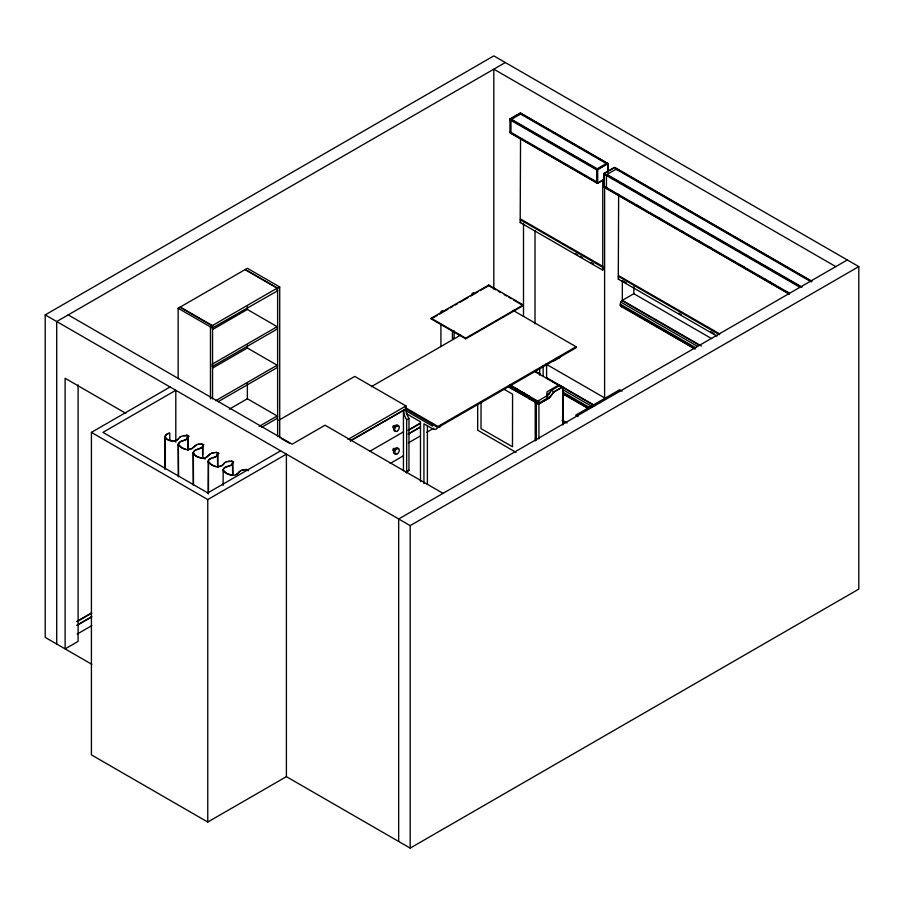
<?xml version="1.0" encoding="UTF-8"?>
<svg xmlns="http://www.w3.org/2000/svg" width="904" height="904" viewBox="0 0 904 904"><rect width="100%" height="100%" fill="white"/><g stroke="black" fill="none" stroke-linecap="round" stroke-linejoin="round"><path stroke-width="1.36" d="M481.064 402.359L481.007 428.632L512.478 446.745L512.579 394.2L504.104 389.319M509.879 385.296L509.879 387.206M529.134 396.201L526.218 394.72L529.134 396.201L528.896 398.201L509.924 387.443L510.059 385.194M509.924 387.443L510.285 385.33L512.353 386.516L512.172 388.539M512.353 386.516L512.229 388.776L512.591 386.652L514.658 387.85L514.534 390.099L514.884 387.986L516.964 389.172L516.602 391.296L516.964 389.172M514.658 387.85L514.478 389.873M517.19 389.308L516.828 391.432L517.19 389.308L519.258 390.505L518.907 392.63L519.258 390.505M526.399 394.63L526.038 396.743L526.162 394.494L524.094 393.296L523.732 395.421L523.868 393.161L521.789 391.963L521.438 394.087L521.563 391.839L519.495 390.641L519.303 392.664M521.563 391.839L521.382 393.85M523.868 393.161L523.676 395.184M526.162 394.494L525.981 396.517M509.867 385.014L536.626 400.461L537.044 402.879L537.044 401.546L530.58 397.816L528.93 398.675L529.213 396.189M528.953 396.302L528.896 398.201M164.89 469.04L164.89 436.632L165.816 434.79L169.24 433.242M165.048 469.04L165.048 436.632L166.969 434.078M178.382 476.6L178.19 444.248L180.28 441.694L185.975 439.739M178.54 476.6L178.348 444.237L179.263 442.44M193.32 485.165L193.14 452.802C194.27 448.474 200.383 450.068 202.643 446.632M193.479 485.154L193.298 452.802L194.202 451.006M202.485 446.61L202.892 445.672L202.812 458.339M208.259 493.72L208.338 460.418C210.598 456.949 216.768 458.712 217.841 454.237L217.751 466.905M208.428 493.72L208.496 460.43M223.774 464.012L222.056 465.673L217.525 466.724M223.107 485.403L223.175 469.922C224.147 465.39 230.384 467.221 232.52 463.752M238.735 472.509L240.407 470.882M520.896 222.034L520.195 222.52L520.534 139.092M520.896 219.209L602.753 266.33L602.753 270.025L602.753 179.557M618.935 278.918L618.279 279.133L618.641 194.371M186.879 438.915L187.625 436.203L187.704 450.271M193.072 447.74L196.88 444.621M224.441 463.085L221.943 465.616M231.706 464.599L232.78 462.791L232.859 475.459M239.39 471.639L236.882 474.171M560.536 386.37A1.627 0.938 -60 0 0 560.378 385.793L559.96 385.545A1.627 0.938 -60 0 0 559.384 385.703L551.327 390.358L546.728 396.336L549.282 397.805L553.881 391.827L561.938 387.183A1.627 0.938 -60 0 1 562.514 387.025L562.932 387.274A1.627 0.938 -60 0 1 563.09 387.839L563.09 423.919M179.478 437.355L181.941 436.067L186.687 435.547L186.563 434.937L188.823 436.248M180.63 436.643L177.116 439.932M178.269 439.22C174.438 442.429 166.63 441.491 164.89 436.632M195.58 445.209L192.055 448.497M201.965 447.525L195.117 450.192M210.519 453.763L205.694 457.639M207.005 457.051L210.406 453.706L213.333 452.802M209.016 459.526L211.389 458.147M224.305 463.04L225.458 462.328M238.034 473.459L235.582 474.758M91.846 664.327L45.2 637.399L45.2 314.897L493.821 55.89L858.8 266.601L858.8 589.103L410.179 848.11L286.398 776.649L207.762 822.052L91.417 754.874L91.417 432.383L170.054 386.98M505.336 62.534L56.703 321.541L56.703 644.032M178.144 378.719L178.144 308.264L180.212 307.066L212.553 325.734L212.553 398.879M180.212 307.066L247.368 268.296L279.709 286.963L279.709 437.728M510.093 132.594L597.578 183.105L603.556 179.806L597.431 183.342L509.946 132.831L509.946 119.012L520.455 112.943L607.94 163.454L607.94 171.749M510.093 119.091L520.32 113.192L607.804 163.692L607.804 172.483M178.144 308.264L210.474 326.932L212.553 325.734M245.3 269.494L277.63 288.161L279.709 286.963M212.09 325.474L212.09 328.118L277.63 290.805M212.417 329.655L247.368 309.473L277.63 326.943M212.09 364.255L277.178 326.683L277.178 329.067L212.09 366.651L212.553 364.527M212.417 368.188L247.368 348.006L277.63 365.476M606.923 163.183L596.696 169.093L596.696 182.597L597.205 182.303M607.94 163.454L597.431 169.523L597.431 183.342M509.946 119.012L597.578 169.602L607.804 163.692M789.056 294.015L604.098 187.23L604.098 173.41L614.607 167.342L811.736 281.144M215.706 400.698L277.178 365.216L277.178 367.6L218.113 401.704M606.957 187.964L606.448 188.258L606.448 174.754L616.675 168.856L616.675 169.647M229.288 409.196L247.368 398.754L277.63 416.236M440.903 311.564L442.632 310.569M471.978 293.63L473.696 292.625M431.185 318.242L488.714 285.02L523.235 304.953L523.235 305.62L465.707 338.83L431.185 318.909L431.185 318.242L465.707 338.164L523.235 304.953M431.185 318.909L437.174 315.439M439.57 314.061L447.966 309.213M450.361 307.835L452.757 306.445M455.153 305.066L457.548 303.676M459.955 302.298L468.34 297.45M470.735 296.071L477.933 291.913M480.329 290.534L488.714 285.687L495.855 289.811M259.098 426.405L277.178 415.964L277.178 418.36L261.505 427.4M278.714 420.315L354.775 376.403L405.975 405.964L405.975 408.89A12.283 7.096 60 0 0 408.97 418.45L408.97 470.272A12.283 7.096 60 0 0 406.506 472.984M371.42 386.618L460.622 335.124M280.647 450.836L207.762 492.917L102.92 432.383L175.805 390.302L175.805 442.192M91.417 432.383L207.762 499.562L286.398 454.158L286.398 776.649M348.029 439.423L405.975 405.964M350.176 440.836L403.681 410.213A12.283 7.096 60 0 0 406.664 419.784L406.664 471.594A12.283 7.096 60 0 0 405.41 472.43M350.413 440.971L405.975 408.89M406.664 419.784L408.97 418.45M694.521 348.289L620.313 305.439L620.313 304.23A3.537 2.045 -60 0 1 620.765 302.309L620.924 301.992A3.537 2.045 -60 0 1 621.952 300.58L633.84 293.71L711.697 338.661M620.313 305.439L625.545 308.038M369.555 451.446L403.444 431.875M76.772 621.421L91.451 612.946M408.212 430.067L420.439 423.004M77.111 621.624L91.779 613.161M408.28 430.428L420.507 423.377M76.93 625.184L91.598 616.72M408.246 433.909L420.473 426.846M77.156 625.319L91.812 616.856M408.292 434.146L420.507 427.083M77.156 634.088L91.812 625.624M408.292 442.915L420.507 435.852M426.62 432.327L433.954 428.101M405.297 407.591L437.977 426.451L576.051 346.74L576.051 347.803L437.977 427.513L405.297 408.653M512.591 386.652L514.489 387.952M514.884 387.986L516.783 389.274M390.132 463.469L403.444 455.785M519.495 390.641L521.393 391.94M521.789 391.963L523.687 393.263M524.094 393.296L525.992 394.596M528.93 398.675L537.044 402.879M406.664 471.594L408.97 470.272M546.976 394.483L550.457 392.483M508.184 386.709L535.643 402.065M546.976 395.523L549.485 394.076M536.626 400.461A1.627 0.938 0 0 0 538.931 400.461L546.976 395.816M562.627 387.048L553.881 392.099L549.282 398.076L538.931 404.054M537.315 401.772L535.224 402.981L536.366 403.636A2.023 1.175 0 0 0 538.931 403.783L549.282 397.805M536.626 403.127A1.627 0.938 0 0 0 538.931 403.127L546.976 398.472L546.976 391.827L558.491 385.183A1.627 0.938 -60 0 1 559.632 385.85M847.297 259.968L398.664 518.975L398.664 841.466M45.2 314.897L410.179 525.619L858.8 266.601M180.28 441.694L185.874 439.672L187.953 437.118L188.032 449.774M192.168 448.553L187.636 449.604M225.356 462.26L226.768 461.741M230.802 465.413L225.107 467.368L223.277 468.973L223.198 470.871C226.441 473.911 231.141 476.498 235.661 474.837M240.294 470.826L243.221 469.922M168.2 433.411L169.782 433.106L169.782 440.158M174.302 440.903L175.817 440.519M196.801 444.542L198.394 444.237M190.834 449.164C186.314 450.813 181.614 448.237 178.37 445.186L178.19 444.248M211.751 453.107L214.937 452.565M205.773 457.718C201.332 459.108 194.981 457.051 193.14 452.802M226.689 461.661L231.469 461.311M220.712 466.283C216.203 467.933 211.502 465.357 208.248 462.306L208.078 461.368M241.628 470.227L244.826 469.684M213.174 457.695L216.768 456.034L217.514 453.322L217.593 467.391M183.41 435.592L187.738 435.57M198.349 444.158L199.999 444M228.271 461.356L229.876 461.221M172.698 441.05L166.743 439.118L165.048 436.632M199.999 444.101L201.592 444.192M214.937 452.655L216.474 452.192M202.586 458.17C199.388 457.526 194.326 456.373 193.298 452.802M244.826 469.775L246.363 469.312M232.464 475.289L226.508 473.357L223.175 469.922M188.597 436.225L187.783 436.169L188.687 436.293M203.547 444.791L202.722 444.734L203.626 444.858M233.424 461.91L232.61 461.854L233.514 461.978M248.374 470.464L247.549 470.408L248.453 470.532M186.043 449.503L181.681 447.683L178.348 444.237M215.932 466.622L211.57 464.803L208.236 461.356M231.424 460.746L233.65 461.921M835.793 266.601L493.821 69.179L493.821 289.031M811.781 281.494L614.471 167.579L604.245 173.489L604.245 186.981L789.361 293.856M520.602 114.04L606.324 163.534M616.076 169.195L811.193 281.845M511.483 119.305L597.205 168.799M606.957 174.461L802.063 287.11M604.098 173.41L801.226 287.212M510.093 119.893L597.578 170.404M604.245 174.28L800.334 287.495M510.093 131.871L597.578 182.382M604.245 186.258L789.361 293.133M636.224 204.858L639.874 206.971M659.389 218.237L661.83 219.638M681.345 230.904L683.774 232.317M698.408 240.769L700.849 242.17M709.391 247.097L711.821 248.51M741.088 265.403L744.749 267.516M764.264 278.782L766.694 280.195M769.134 281.596L771.575 283.008M786.209 291.45L788.65 292.862M719.742 333.915L619.014 275.889M520.173 219.638L602.38 267.098M618.279 276.308L719.369 334.672M575.306 253.448L577.724 254.838M580.142 256.239L582.56 257.629M591.024 262.522L593.442 263.911M622.664 280.816L626.314 282.929M678.689 313.168L681.13 314.569M710.363 331.452L714.013 333.553M520.195 222.52L602.38 269.923M618.279 279.133L716.94 336.085M701.402 346.006L622.336 300.354L622.336 280.771M621.952 300.58L699.809 345.52M620.867 302.117L697.504 346.356M620.313 304.23L695.741 347.769M627.986 309.45L648.665 321.383M652.315 323.496L660.824 328.412M663.265 329.813L671.774 334.729M675.424 336.83L677.853 338.243M680.294 339.644L688.803 344.56M620.686 305.236L693.673 347.983M620.867 306.275L695.074 349.113M498.24 291.19L500.613 292.557M504.183 294.625L506.568 295.992M508.952 297.371L511.325 298.749M513.709 300.117L523.235 305.62M513.122 310.4L576.051 346.74M622.02 391.183L619.624 389.793L575.667 415.173L578.063 416.563M545.914 364.018L605.228 398.257M535.609 371.341L540.456 374.143M546.502 377.635L594.934 405.602M560.073 385.567L562.864 387.183L562.864 424.97M535.247 371.555L538.874 373.646M546.14 377.849L593.352 405.105M534.388 371.273L562.243 387.353M563.203 389.873L592.256 406.653M562.65 391.997L589.284 407.365M564.232 393.692L573.916 399.286M576.334 400.675L588.436 407.67M568.288 396.302L575.554 400.495M579.193 402.596L586.447 406.789M562.65 393.206L588.436 407.998M563.022 393.602L588.436 408.28M563.203 394.042L588.617 408.71M551.327 390.358L553.881 391.827M510.116 385.42L512.184 386.618M517.02 389.409L519.088 390.607M532.738 399.059L537.044 401.546M562.22 420.123L567.102 422.948M562.322 420.586L565.994 422.71M245.3 269.754L277.178 288.161L212.09 325.734L180.212 307.337M516.048 452.362L477.685 430.214L477.685 405.207M405.082 410.258L432.564 426.123L432.564 423.467M406.201 413.557L420.484 421.806L420.484 481.583M443.05 493.347L325.033 425.208L292.15 444.192L68.207 314.897M281.291 438.542L289.822 443.468M125.871 413.365L65.111 378.279L65.111 648.891L78.106 641.388L78.106 384.867M202.62 457.673L205.061 459.085M248.6 470.487L246.385 469.775M218.712 453.367L216.508 452.655M203.773 444.802L201.535 443.627M620.686 305.846L620.901 306.332A2.441 1.412 -60 0 0 622.325 306.445M232.452 461.876L232.69 475.459M202.733 445.683L202.564 444.757L202.62 454.61M633.84 286.715L633.84 293.71M604.606 186.687L604.606 398.483M597.578 169.602L597.578 183.105M546.592 364.109L546.592 378.008M543.134 366.097L543.134 375.827M539.688 368.278L539.688 375.228M538.931 400.461L538.931 403.127M538.931 403.783L538.931 438.892M536.366 403.636L536.366 440.191M535.224 402.314L535.224 440.937M535.021 230.644L535.021 323.835M523.506 223.164L523.506 316.366M521.201 114.492L521.201 113.701L510.975 119.599L510.975 133.103M488.714 285.02L488.714 285.687M465.707 338.164L465.707 338.83M454.136 330.909L454.136 337.802L452.418 338.797L452.418 330.525M440.903 324.186L440.903 346.627M437.977 426.451L437.977 427.513M427.389 425.976L427.389 484.363M423.931 483.572L423.931 423.795L432.564 428.778A7.322 4.226 60 0 0 437.57 427.23M410.179 525.619L410.179 848.11M403.444 410.077L403.444 470.769M277.63 288.161L277.63 436.688M277.178 287.89L277.178 290.546M247.368 306.693L247.368 309.473M247.368 345.226L247.368 348.006M247.368 383.556L247.368 398.754M210.474 326.932L210.474 398.788M207.762 499.562L207.762 822.052M395.85 453.39A3.254 1.876 -60 0 1 393.556 452.294A3.254 1.876 -60 0 1 395.455 448.35A3.254 1.876 -60 0 1 398.076 448.768M393.669 450.474A1.22 0.701 -60 0 1 392.811 450.056A1.22 0.701 -60 0 1 393.511 448.576A1.22 0.701 -60 0 1 394.494 448.734M395.251 430.801A3.254 1.876 -60 0 1 393.59 428.733A3.254 1.876 -60 0 1 396.054 425.117A3.254 1.876 -60 0 1 398.155 426.552M393.669 427.615A1.22 0.701 -60 0 1 392.799 427.117A1.22 0.701 -60 0 1 393.669 425.626A1.22 0.701 -60 0 1 394.528 426.123M560.22 356.425A7.322 4.226 60 0 1 556.559 358.538M556.774 358.413A7.322 4.226 60 0 1 553.112 360.526M441.016 425.242A7.322 4.226 60 0 1 438.609 427.479M218.485 453.345L217.672 453.288L218.576 453.412M397.602 453.627A3.254 1.876 -60 0 0 398.63 448.587A3.254 1.876 -60 0 0 394.777 452A3.254 1.876 -60 0 0 397.602 453.627M397.602 430.767A3.254 1.876 -60 0 0 398.63 425.727A3.254 1.876 -60 0 0 394.777 429.14A3.254 1.876 -60 0 0 397.602 430.767"/></g></svg>
